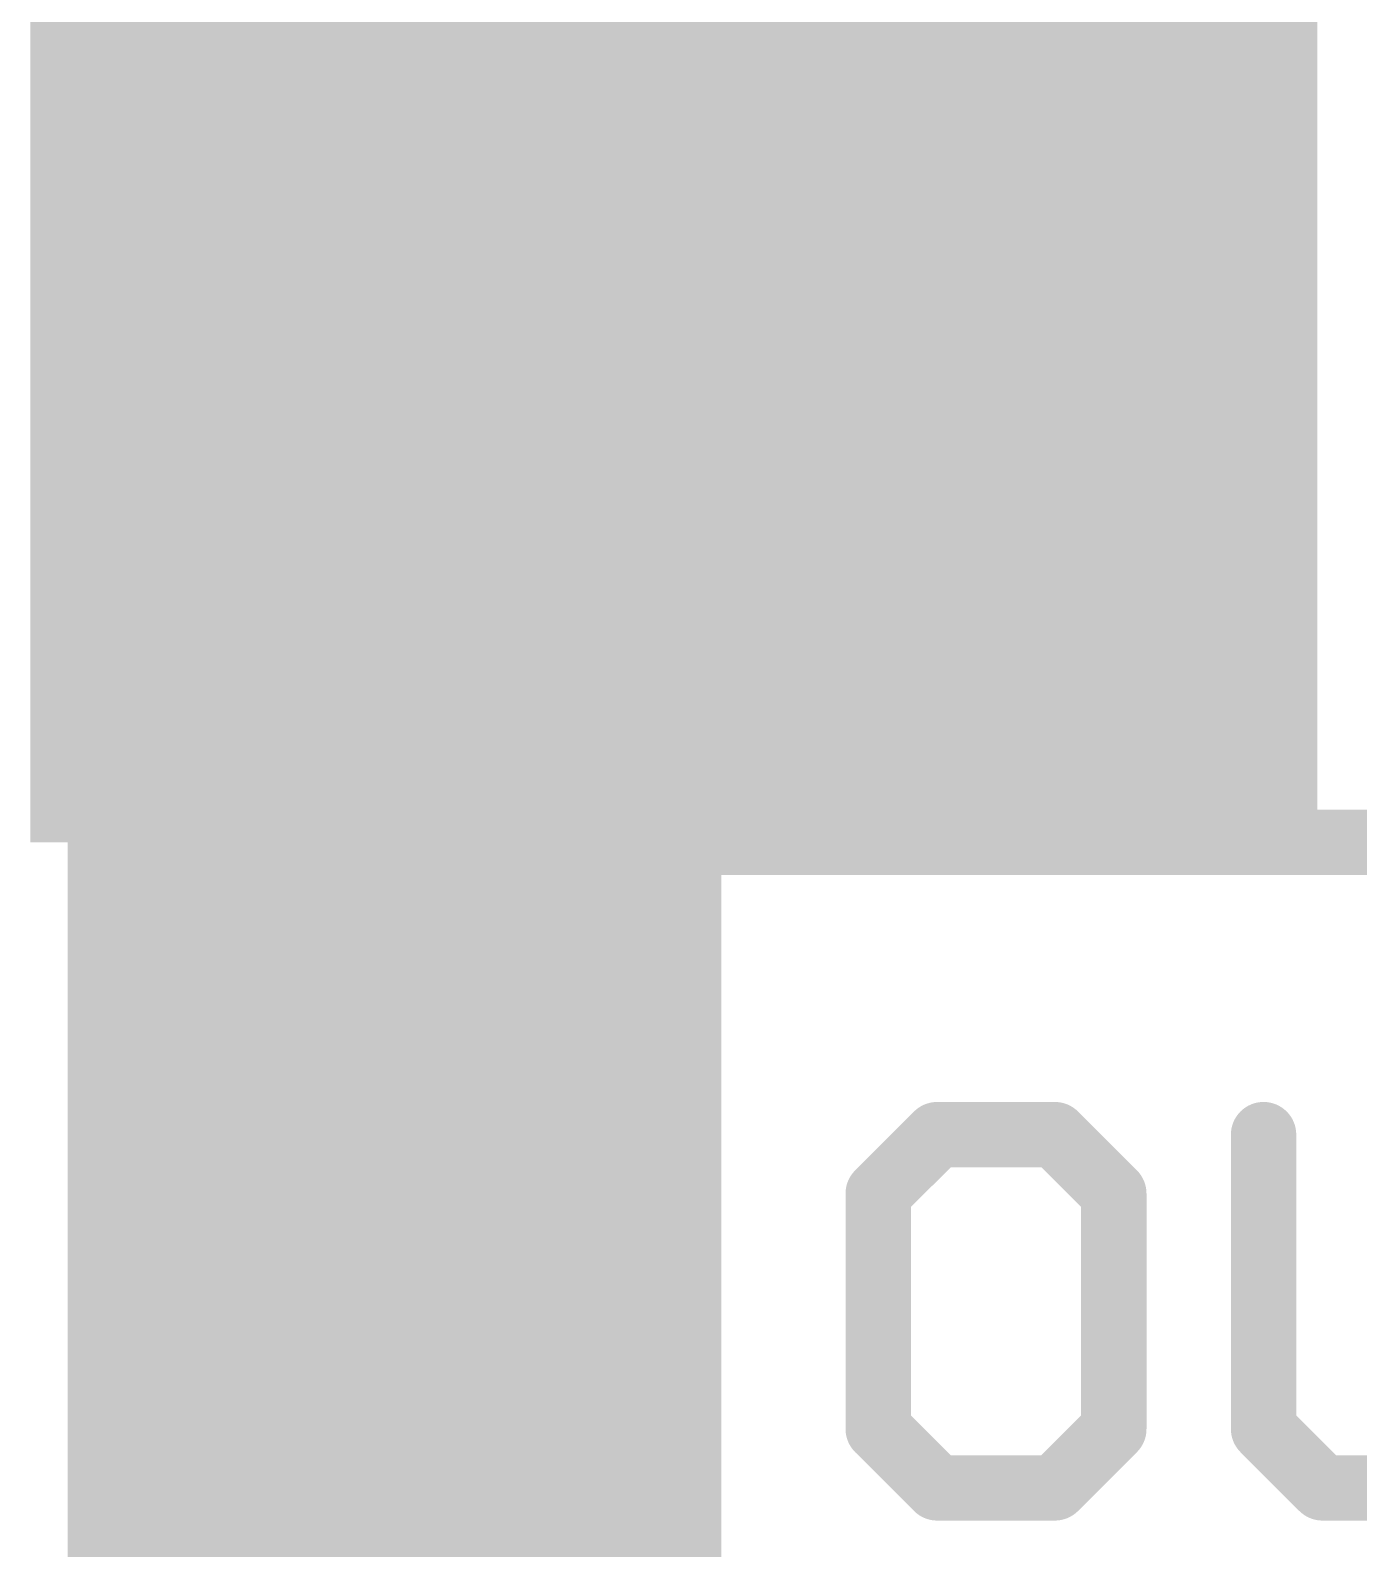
# Model space of a CAD drawing. Extents: x -9 to 98, y -32 to 31.
# Drawn here: x 10.164 to 12.744, y 6.295 to 9.246 of the extents above; entities that cross this region are included whole.
import ezdxf

# ---------------------------------------------------------------- set-up
doc = ezdxf.new("R2010")
doc.units = 0
for name, color, linetype in [('1', 12, 'CONTINUOUS'), ('16', 132, 'CONTINUOUS'), ('21', 41, 'CONTINUOUS'), ('51', 53, 'CONTINUOUS')]:
    doc.layers.add(name, color=color, linetype=linetype)

# ---------------------------------------------------------------- blocks, each defined once
blk = doc.blocks.new('RECT')
blk.add_solid([(-0.5, -0.5), (0.5, -0.5), (-0.5, 0.5), (0.5, 0.5)])

msp = doc.modelspace()

# ---------------------------------------------------------------- linework, layer by layer
at = {"layer": '16', "const_width": 1.27}
msp.add_lwpolyline([(10.8712, 2.54), (10.8712, 15.4432)], dxfattribs=at)
at = {"layer": '21'}
for points, const_width in [([(10.935, 7.1826), (10.935, 6.4708)], 0.2032), ([(11.9254, 7.0999), (11.811, 6.9855)], 0.127), ([(12.1542, 7.0999), (11.9254, 7.0999)], 0.127), ([(12.2686, 6.9855), (12.1542, 7.0999)], 0.127), ([(12.5594, 7.0999), (12.5594, 6.5279)], 0.127), ([(11.811, 6.9855), (11.811, 6.5279)], 0.127), ([(12.2686, 6.5279), (12.2686, 6.9855)], 0.127), ([(10.5791, 6.8267), (11.2909, 6.8267)], 0.2032), ([(11.811, 6.5279), (11.9254, 6.4135)], 0.127), ([(12.1542, 6.4135), (12.2686, 6.5279)], 0.127), ([(12.5594, 6.5279), (12.6738, 6.4135)], 0.127), ([(11.9254, 6.4135), (12.1542, 6.4135)], 0.127), ([(12.6738, 6.4135), (12.9026, 6.4135)], 0.127)]:
    msp.add_lwpolyline(points, dxfattribs=dict(at, const_width=const_width))
for points, const_width in [([(10.9858, 7.1826, 1), (10.8842, 7.1826)], 0.1016), ([(11.9254, 7.1316, 1), (11.9254, 7.0681)], 0.0635), ([(11.9478, 7.0774, 1), (11.9029, 7.1223)], 0.0635), ([(12.1766, 7.1223, 1), (12.1317, 7.0774)], 0.0635), ([(12.1542, 7.0681, 1), (12.1542, 7.1316)], 0.0635), ([(12.5912, 7.0999, 1), (12.5277, 7.0999)], 0.0635), ([(11.8428, 6.9855, 1), (11.7792, 6.9855)], 0.0635), ([(11.7885, 7.0079, 1), (11.8335, 6.963)], 0.0635), ([(12.3003, 6.9855, 1), (12.2368, 6.9855)], 0.0635), ([(12.2461, 6.963, 1), (12.291, 7.0079)], 0.0635), ([(10.5791, 6.8775, 1), (10.5791, 6.7759)], 0.1016), ([(11.2909, 6.7759, 1), (11.2909, 6.8775)], 0.1016), ([(11.8335, 6.5503, 1), (11.7885, 6.5054)], 0.0635), ([(12.291, 6.5054, 1), (12.2461, 6.5503)], 0.0635), ([(12.5819, 6.5503, 1), (12.537, 6.5054)], 0.0635), ([(11.7792, 6.5279, 1), (11.8428, 6.5279)], 0.0635), ([(12.2368, 6.5279, 1), (12.3003, 6.5279)], 0.0635), ([(12.5277, 6.5279, 1), (12.5912, 6.5279)], 0.0635), ([(10.8842, 6.4708, 1), (10.9858, 6.4708)], 0.1016), ([(11.9254, 6.4452, 1), (11.9254, 6.3818)], 0.0635), ([(11.9029, 6.391, 1), (11.9478, 6.436)], 0.0635), ([(12.1317, 6.436, 1), (12.1766, 6.391)], 0.0635), ([(12.1542, 6.3818, 1), (12.1542, 6.4452)], 0.0635), ([(12.6738, 6.4452, 1), (12.6738, 6.3818)], 0.0635), ([(12.6514, 6.391, 1), (12.6963, 6.436)], 0.0635)]:
    msp.add_lwpolyline(points, format="xyb", dxfattribs=dict(at, const_width=const_width))
at = {"layer": '51', "const_width": 0.127}
for points in [[(10.414, 8.668), (10.414, 12.668)], [(11.414, 7.668), (10.414, 8.668)], [(15.714, 7.668), (11.414, 7.668)]]:
    msp.add_lwpolyline(points, dxfattribs=at)
at = {"layer": '51', "const_width": 0.0635}
for points in [[(10.4365, 8.6905, 1), (10.3915, 8.6455)], [(10.3822, 8.668, 1), (10.4458, 8.668)], [(11.414, 7.6997, 1), (11.414, 7.6363)], [(11.3915, 7.6455, 1), (11.4365, 7.6905)]]:
    msp.add_lwpolyline(points, format="xyb", dxfattribs=at)

# ---------------------------------------------------------------- block references
at = {"layer": '1', "xscale": 6, "yscale": 2.5, "rotation": 90}
msp.add_blockref('RECT', (11.414, 10.668), dxfattribs=at)

doc.saveas('drawing.dxf')
